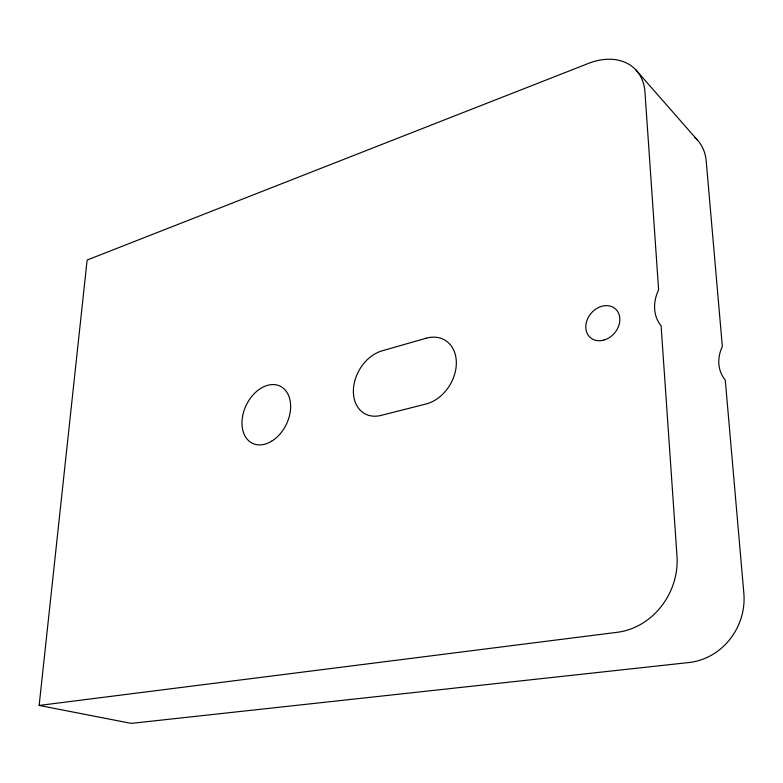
<?xml version="1.0" encoding="UTF-8"?>
<svg xmlns="http://www.w3.org/2000/svg" width="783" height="783" viewBox="0 0 783 783"><rect width="100%" height="100%" fill="white"/><g stroke="black" fill="none" stroke-linecap="round" stroke-linejoin="round"><path stroke-width="1.17" d="M39.15 705.444L87.128 260.034L588.425 63.423A60.927 43.652 -45.5 0 1 644.967 92.11L658.611 289.837A40.207 32.788 -42.9 0 0 661.097 325.767L676.992 556.047A67.221 59.831 -63.9 0 1 617.425 632.273L39.15 705.444L131.221 723.384L688.923 662.535A61.407 57.071 -64.5 0 0 743.85 593.338L725.273 380.019A36.899 31.389 -38.9 0 1 722.347 346.507L706.197 161.004A56.278 42.595 -43.3 0 0 694.766 137.456M635.913 69.941L697.183 139.805M426.069 338.246L382.055 350.843A35.157 26.142 -60.5 0 0 353.378 390.727A35.157 26.142 -60.5 0 0 381.037 415.411L425.903 404.048A35.998 27.317 -58.7 0 0 456.342 362.96A35.998 27.317 -58.7 0 0 426.069 338.246M603.82 340.096A19.056 15.337 -49.1 0 0 617.033 310.636A19.056 15.337 -49.1 0 0 587.583 318.828A19.056 15.337 -49.1 0 0 603.82 340.096M271.544 441.26A31.741 22.218 -64.1 0 0 284.258 389.043A31.741 22.218 -64.1 0 0 243.102 413.904A31.741 22.218 -64.1 0 0 271.544 441.26"/></g></svg>
